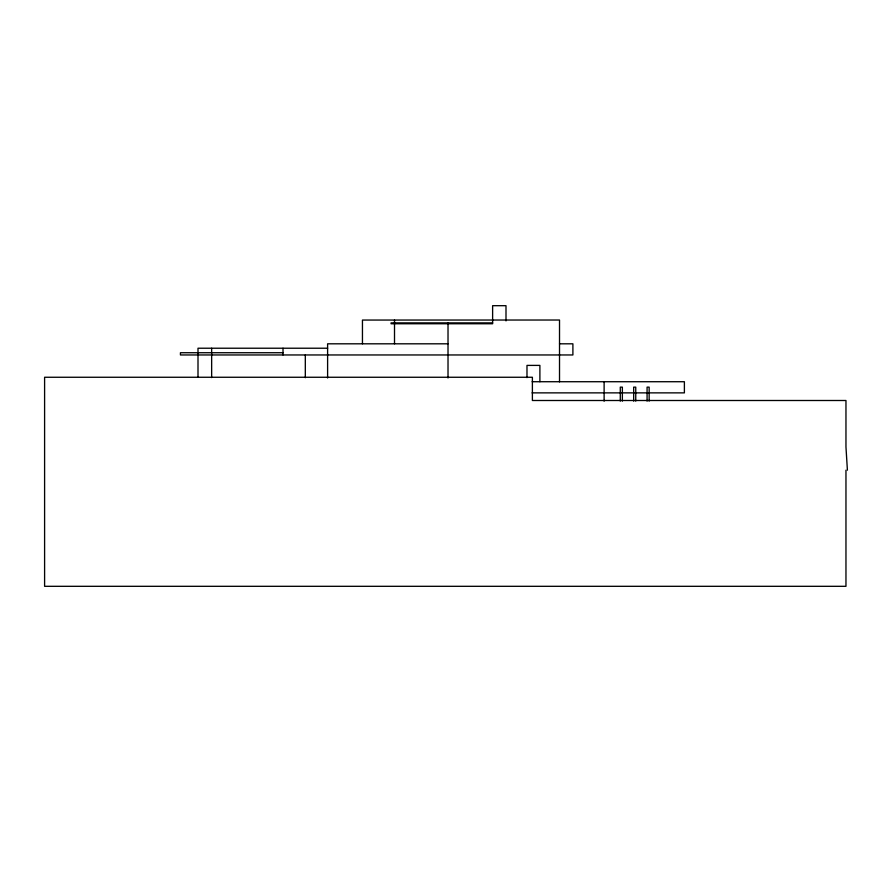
<?xml version="1.0" encoding="UTF-8"?>
<svg xmlns="http://www.w3.org/2000/svg" width="892" height="892" viewBox="0 0 892 892"><rect width="100%" height="100%" fill="white"/><g stroke="black" fill="none" stroke-linecap="round" stroke-linejoin="round"><path stroke-width="1.34" d="M492.618 322.882L391.064 322.882L391.064 323.751L492.618 323.751L492.618 305.688L505.998 305.688L505.998 320.908M448.018 343.81L327.609 343.81L327.609 377.985M559.518 343.81L572.898 343.81L572.898 354.96L180.44 354.96L180.44 352.73L283.009 352.73M327.609 348.226L198.002 348.226L198.002 377.16M532.145 381.72L684.387 381.72L684.387 392.87L532.067 392.87M847.4 470.173L845.962 446.948L845.962 400.497L532.39 400.497L532.39 377.26L44.6 377.26L44.6 586.312L845.962 586.312L845.962 470.173M649.153 401.11L649.153 387.139L647.079 387.139L647.079 401.11M635.751 401.11L635.751 387.139L633.677 387.139L633.677 401.11M622.36 401.11L622.36 387.139L620.286 387.139L620.286 401.11M604.118 381.72L604.118 401.177M559.518 381.876L559.518 320.027L362.453 320.061L362.453 343.81M539.894 381.72L539.894 365.397L526.982 365.397L526.982 377.639M448.018 322.882L448.018 377.985M394.509 320.061L394.509 343.81M305.309 354.96L305.309 377.706M283.009 348.226L283.009 354.96M211.649 348.226L211.649 377.584"/></g></svg>
